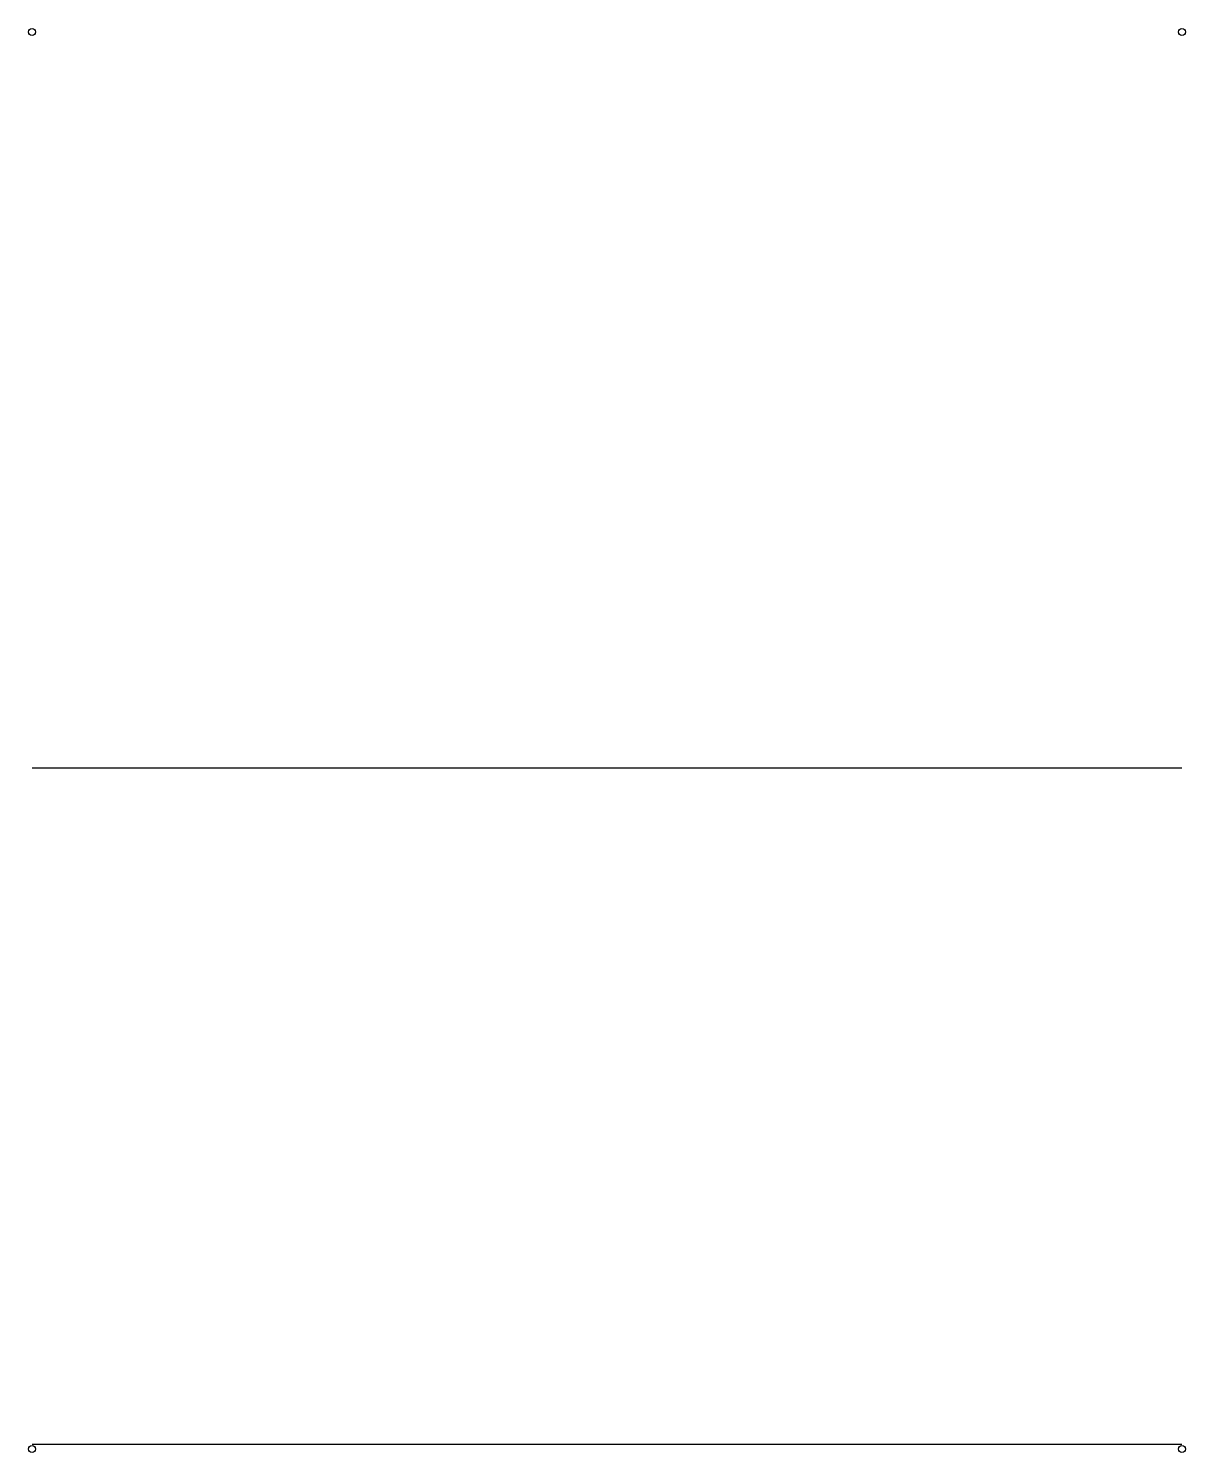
# Model space of a CAD drawing. Header units: millimetres. Extents: x -3 to 983, y 3 to 1217.
import ezdxf

# ---------------------------------------------------------------- set-up
doc = ezdxf.new("R2010")
doc.units = ezdxf.units.MM
doc.layers.add('OUTLINE_OPEN', color=7, linetype='CONTINUOUS')
doc.layers.add('TILE_REG', color=6, linetype='CONTINUOUS')

msp = doc.modelspace()

# ---------------------------------------------------------------- linework, layer by layer
at = {"layer": 'OUTLINE_OPEN'}
for points in [[(980, 586.4), (0, 586.4)], [(0, 10), (980, 10)]]:
    msp.add_lwpolyline(points, dxfattribs=at)
at = {"layer": 'TILE_REG'}
for centre in [(0, 1214), (980, 1214), (0, 6), (980, 6)]:
    msp.add_circle(centre, 3, dxfattribs=at)

doc.saveas('drawing.dxf')
